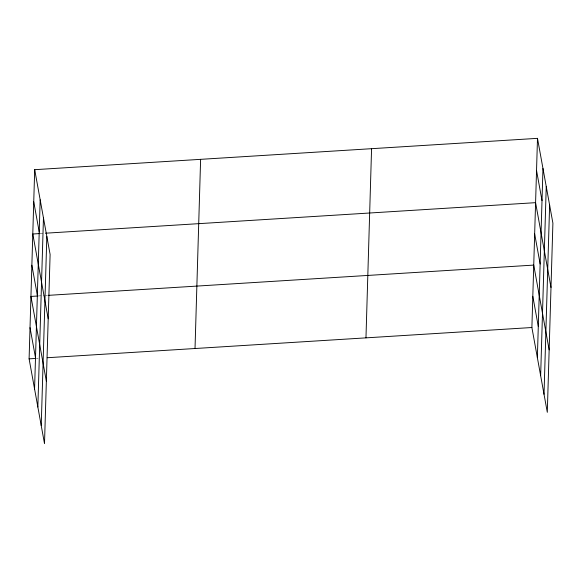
<?xml version="1.0" encoding="UTF-8"?>
<svg xmlns="http://www.w3.org/2000/svg" width="582" height="582" viewBox="0 0 582 582"><rect width="100%" height="100%" fill="white"/><g stroke="black" fill="none" stroke-linecap="round" stroke-linejoin="round"><path stroke-width="0.44" stroke-dasharray="2.91 2.18" d="M40.049 233.549L43.672 233.324M38.201 295.976L44.545 295.583M45.454 295.525L47.266 295.409M36.353 358.403L38.165 358.286"/><path stroke-width="0.87" d="M34.694 169.682L50.11 254.48L44.508 443.651L29.1 358.854L34.694 169.682L537.492 138.349L552.9 223.146L547.306 412.318L531.89 327.521L537.492 138.349M34.578 388.987L40.173 199.815M37.852 407.022L43.454 217.857M41.235 425.609L46.829 236.445M195.021 348.516L200.615 159.344M365.969 337.858L371.571 148.694M537.368 357.654L542.962 168.482M540.649 375.688L546.243 186.524M544.024 394.276L549.619 205.104M39.139 233.608L32.796 234L48.204 318.798M45.491 233.207L535.586 202.667L550.994 287.464M37.292 296.034L30.948 296.427L46.356 381.225M48.175 295.358L533.738 265.094L549.153 349.891M29.1 358.854L35.444 358.461M47.237 357.726L531.89 327.521M536.539 170.511L542.017 200.637M534.662 233.877L540.14 264.01M532.814 296.303L538.292 326.437M33.749 201.845L39.22 231.978M31.872 265.217L37.35 295.35M30.024 327.644L35.502 357.77"/></g></svg>
